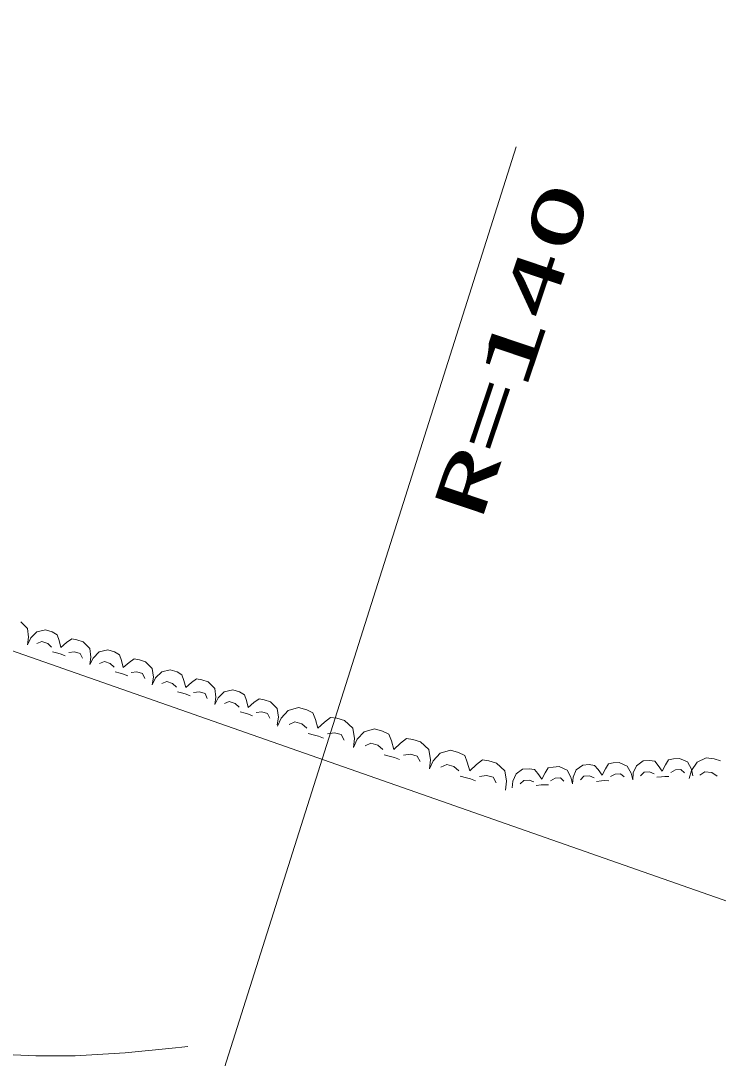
# Model space of a CAD drawing. Units: millimetres, scale not verified. Extents: x 61922 to 701922, y 6976 to 366976.
# Drawn here: x 270844 to 290736, y 270572 to 300170 of the extents above; entities that cross this region are included whole.
import ezdxf
from ezdxf.enums import TextEntityAlignment as Align

# ---------------------------------------------------------------- set-up
doc = ezdxf.new("R2010")
doc.units = ezdxf.units.MM
doc.header["$LTSCALE"] = 1000
doc.layers.add('S-BGD', color=1, linetype='Continuous', lineweight=13)
doc.layers.add('S-BGD-HTXT', color=6, linetype='Continuous', lineweight=13)
doc.styles.add('ＭＳ ゴシック', font='')
doc.styles.get('ＭＳ ゴシック').set_extended_font_data('MS Gothic')

msp = doc.modelspace()

# ---------------------------------------------------------------- linework, layer by layer
at = {"layer": 'S-BGD'}
for p, q in [((270842, 283020), (271032, 282832)), ((271032, 282832), (271065, 282581)), ((271127, 282561), (271301, 282736)), ((271301, 282736), (271546, 282795)), ((271546, 282795), (271737, 282734)), ((271737, 282734), (271879, 282654)), ((271065, 282581), (271032, 282370)), ((271032, 282370), (271127, 282561)), ((271448, 282458), (271307, 282400)), ((271613, 282405), (271448, 282458)), ((271725, 282296), (271613, 282405)), ((271879, 282654), (271936, 282493)), ((271936, 282493), (271987, 282286)), ((271987, 282286), (272151, 282429)), ((272151, 282429), (272297, 282535)), ((272297, 282535), (272446, 282507)), ((272446, 282507), (272624, 282450)), ((272624, 282450), (272814, 282261)), ((271901, 282126), (271753, 282169)), ((271995, 282096), (271901, 282126)), ((272112, 282049), (271995, 282096)), ((272376, 282166), (272212, 282145)), ((272536, 282115), (272376, 282166)), ((272601, 281981), (272536, 282115)), ((272814, 282261), (272846, 282010)), ((272909, 281990), (273083, 282165)), ((273083, 282165), (273327, 282224)), ((273327, 282224), (273519, 282163)), ((273519, 282163), (273660, 282083)), ((273660, 282083), (273717, 281923)), ((272846, 282010), (272813, 281800)), ((272813, 281800), (272909, 281990)), ((273229, 281888), (273088, 281830)), ((273394, 281835), (273229, 281888)), ((273506, 281725), (273394, 281835)), ((273717, 281923), (273768, 281715)), ((273768, 281715), (273932, 281859)), ((273932, 281859), (274079, 281964)), ((274079, 281964), (274227, 281936)), ((274227, 281936), (274405, 281879)), ((274405, 281879), (274595, 281691)), ((273683, 281556), (273534, 281598)), ((273776, 281526), (273683, 281556)), ((273894, 281478), (273776, 281526)), ((274157, 281595), (273993, 281574)), ((274317, 281544), (274157, 281595)), ((274383, 281410), (274317, 281544)), ((274595, 281691), (274628, 281440)), ((274690, 281420), (274864, 281595)), ((274864, 281595), (275109, 281654)), ((275109, 281654), (275300, 281592)), ((275300, 281592), (275442, 281513)), ((275442, 281513), (275498, 281352)), ((274628, 281440), (274595, 281229)), ((274595, 281229), (274690, 281420)), ((275011, 281317), (274870, 281259)), ((275176, 281264), (275011, 281317)), ((275288, 281155), (275176, 281264)), ((275498, 281352), (275550, 281144)), ((275550, 281144), (275714, 281288)), ((275714, 281288), (275860, 281393)), ((275860, 281393), (276009, 281366)), ((276009, 281366), (276187, 281309)), ((276187, 281309), (276377, 281120)), ((275464, 280985), (275316, 281028)), ((275558, 280955), (275464, 280985)), ((275675, 280908), (275558, 280955)), ((275939, 281025), (275775, 281003)), ((276099, 280973), (275939, 281025)), ((276164, 280839), (276099, 280973)), ((276377, 281120), (276409, 280869)), ((276472, 280849), (276646, 281024)), ((276646, 281024), (276890, 281083)), ((276890, 281083), (277082, 281022)), ((277082, 281022), (277223, 280942)), ((277223, 280942), (277280, 280782)), ((276409, 280869), (276376, 280659)), ((276376, 280659), (276472, 280849)), ((276792, 280746), (276651, 280688)), ((276957, 280694), (276792, 280746)), ((277069, 280584), (276957, 280694)), ((277280, 280782), (277331, 280574)), ((277331, 280574), (277495, 280718)), ((277495, 280718), (277642, 280823)), ((277642, 280823), (277790, 280795)), ((277790, 280795), (277968, 280738)), ((277968, 280738), (278158, 280549)), ((277246, 280414), (277097, 280457)), ((277339, 280384), (277246, 280414)), ((277457, 280337), (277339, 280384)), ((277720, 280454), (277556, 280433)), ((277880, 280403), (277720, 280454)), ((277946, 280269), (277880, 280403)), ((278158, 280549), (278191, 280298)), ((278191, 280298), (278158, 280088)), ((278273, 280278), (278474, 280496)), ((278474, 280496), (278766, 280578)), ((278766, 280578), (278999, 280512)), ((278999, 280512), (279173, 280423)), ((279173, 280423), (279248, 280232)), ((278167, 280045), (278273, 280278)), ((278663, 280168), (278496, 280093)), ((278863, 280112), (278663, 280168)), ((279003, 279985), (278863, 280112)), ((279248, 280232), (279318, 279984)), ((279318, 279984), (279509, 280164)), ((279509, 280164), (279681, 280297)), ((279681, 280297), (279860, 280270)), ((279860, 280270), (280077, 280210)), ((280077, 280210), (280313, 279991)), ((279223, 279789), (279042, 279834)), ((279336, 279757), (279223, 279789)), ((279480, 279705), (279336, 279757)), ((279791, 279857), (279595, 279825)), ((279986, 279803), (279791, 279857)), ((280070, 279645), (279986, 279803)), ((280313, 279991), (280364, 279691)), ((280439, 279670), (280641, 279888)), ((280641, 279888), (280932, 279969)), ((280932, 279969), (281165, 279904)), ((281165, 279904), (281339, 279814)), ((281339, 279814), (281414, 279624)), ((280364, 279691), (280333, 279436)), ((280333, 279436), (280439, 279670)), ((280829, 279560), (280662, 279484)), ((281030, 279504), (280829, 279560)), ((281169, 279377), (281030, 279504)), ((281414, 279624), (281485, 279376)), ((281485, 279376), (281675, 279556)), ((281675, 279556), (281847, 279689)), ((281847, 279689), (282026, 279662)), ((282026, 279662), (282243, 279601)), ((282243, 279601), (282480, 279383)), ((281389, 279181), (281209, 279226)), ((281503, 279149), (281389, 279181)), ((281646, 279097), (281503, 279149)), ((281957, 279249), (281761, 279217)), ((282152, 279194), (281957, 279249)), ((282236, 279036), (282152, 279194)), ((282480, 279383), (282530, 279083)), ((282606, 279061), (282807, 279279)), ((282807, 279279), (283099, 279361)), ((283099, 279361), (283332, 279296)), ((283332, 279296), (283505, 279206)), ((283505, 279206), (283580, 279016)), ((289458, 279111), (289630, 279122)), ((289630, 279122), (289856, 279025)), ((290131, 279021), (290392, 279143)), ((290392, 279143), (290621, 279117)), ((290621, 279117), (290798, 279060)), ((282530, 279083), (282499, 278828)), ((282499, 278828), (282606, 279061)), ((282996, 278952), (282828, 278876)), ((283196, 278896), (282996, 278952)), ((283336, 278769), (283196, 278896)), ((283580, 279016), (283651, 278768)), ((283651, 278768), (283842, 278948)), ((283842, 278948), (284013, 279081)), ((284013, 279081), (284193, 279054)), ((284193, 279054), (284409, 278993)), ((284409, 278993), (284646, 278775)), ((284969, 278687), (285158, 278820)), ((285158, 278820), (285343, 278832)), ((285343, 278832), (285491, 278812)), ((285799, 278712), (285889, 278852)), ((285889, 278852), (286025, 278879)), ((286025, 278879), (286197, 278890)), ((286197, 278890), (286423, 278793)), ((286685, 278803), (286875, 278936)), ((286875, 278936), (287059, 278948)), ((287059, 278948), (287207, 278928)), ((287207, 278928), (287310, 278810)), ((287424, 278650), (287516, 278828)), ((287516, 278828), (287605, 278968)), ((287605, 278968), (287742, 278995)), ((287742, 278995), (287913, 279006)), ((287913, 279006), (288140, 278909)), ((288140, 278909), (288253, 278706)), ((288313, 278710), (288402, 278918)), ((288402, 278918), (288591, 279052)), ((288591, 279052), (288776, 279064)), ((288776, 279064), (288924, 279044)), ((288924, 279044), (289027, 278926)), ((289027, 278926), (289141, 278766)), ((289141, 278766), (289232, 278944)), ((289232, 278944), (289322, 279084)), ((289322, 279084), (289458, 279111)), ((289856, 279025), (289969, 278822)), ((289969, 278822), (290012, 278631)), ((289975, 278785), (290131, 279021)), ((283555, 278573), (283375, 278617)), ((283669, 278541), (283555, 278573)), ((283812, 278489), (283669, 278541)), ((284124, 278641), (283927, 278608)), ((284319, 278586), (284124, 278641)), ((284403, 278428), (284319, 278586)), ((284646, 278775), (284696, 278474)), ((284880, 278478), (284969, 278687)), ((285491, 278812), (285593, 278694)), ((285593, 278694), (285708, 278534)), ((285708, 278534), (285799, 278712)), ((286081, 278563), (285948, 278490)), ((286235, 278574), (286081, 278563)), ((286336, 278481), (286235, 278574)), ((286423, 278793), (286536, 278590)), ((286536, 278590), (286579, 278399)), ((286579, 278399), (286596, 278594)), ((286596, 278594), (286685, 278803)), ((286905, 278615), (286804, 278517)), ((287064, 278625), (286905, 278615)), ((287197, 278570), (287064, 278625)), ((287310, 278810), (287424, 278650)), ((287797, 278679), (287664, 278606)), ((287952, 278690), (287797, 278679)), ((288053, 278597), (287952, 278690)), ((288253, 278706), (288296, 278515)), ((288296, 278515), (288313, 278710)), ((288622, 278731), (288520, 278633)), ((288780, 278741), (288622, 278731)), ((288913, 278686), (288780, 278741)), ((289122, 278601), (288980, 278587)), ((289212, 278607), (289122, 278601)), ((289328, 278606), (289212, 278607)), ((289514, 278795), (289381, 278722)), ((289668, 278806), (289514, 278795)), ((289769, 278713), (289668, 278806)), ((289911, 278549), (289975, 278785)), ((290358, 278742), (290213, 278645)), ((290555, 278720), (290358, 278742)), ((290706, 278623), (290555, 278720)), ((284696, 278474), (284666, 278220)), ((284863, 278283), (284880, 278478)), ((285189, 278499), (285087, 278401)), ((285347, 278509), (285189, 278499)), ((285480, 278454), (285347, 278509)), ((285689, 278369), (285547, 278355)), ((285779, 278375), (285689, 278369)), ((285895, 278374), (285779, 278375)), ((287405, 278485), (287264, 278471)), ((287495, 278491), (287405, 278485)), ((287612, 278490), (287495, 278491)), ((273821, 270725), (275255, 270867)), ((275255, 270867), (275434, 270888)), ((275434, 270888), (275613, 270909)), ((270162, 270694), (271274, 270638)), ((271274, 270638), (272398, 270643)), ((272398, 270643), (273821, 270725))]:
    msp.add_line(p, q, dxfattribs=at)
at = {"layer": 'S-BGD-HTXT'}
for p, q in [((219318, 300170), (296507, 273118)), ((284975, 296575), (271440, 253863))]:
    msp.add_line(p, q, dxfattribs=at)

# ---------------------------------------------------------------- texts
at = {"layer": 'S-BGD-HTXT', "style": 'ＭＳ ゴシック', "width": 2}
msp.add_text('R=140', height=1466, rotation=71.4, dxfattribs=at).set_placement((284380, 285697), align=Align.BOTTOM_LEFT)

doc.saveas('drawing.dxf')
